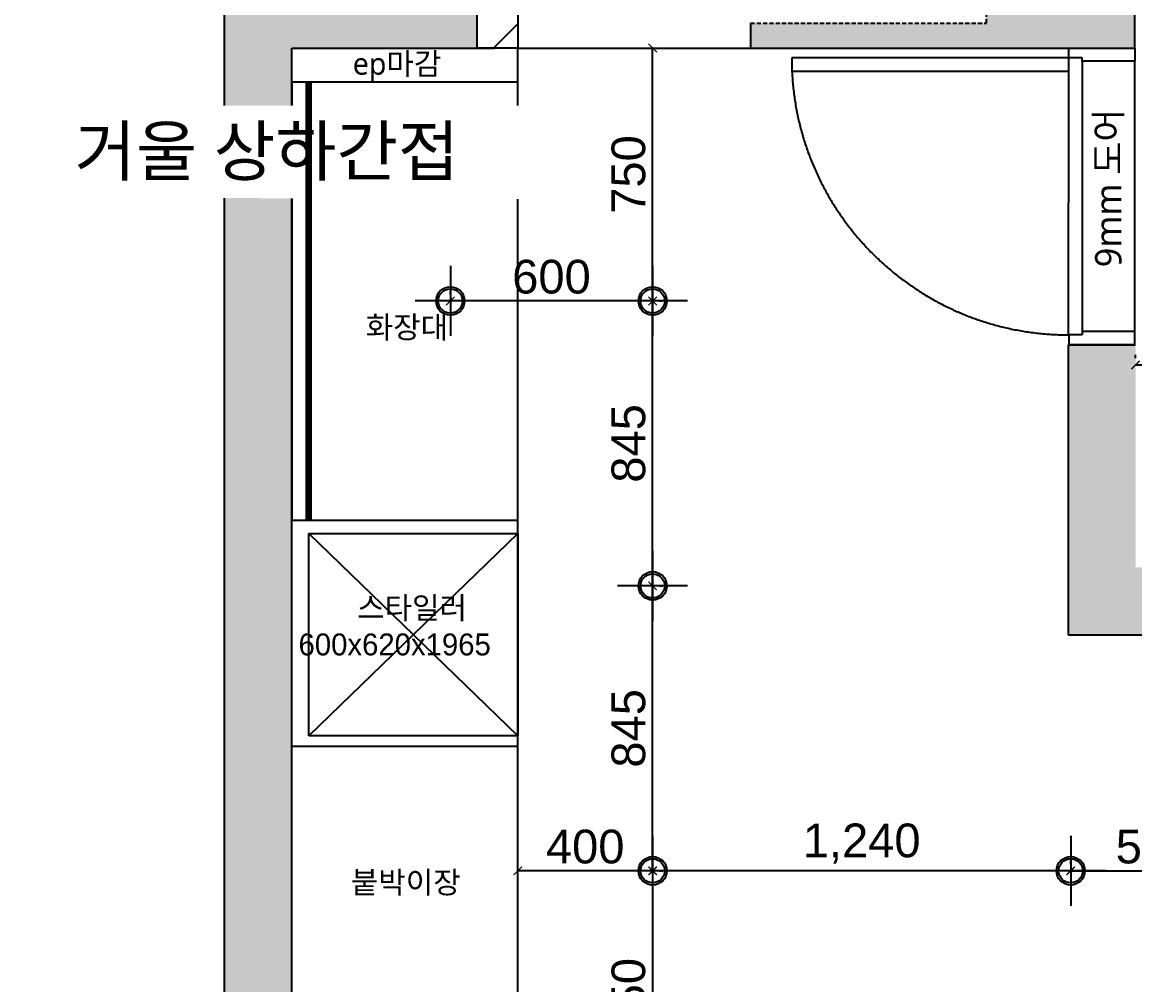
# Model space of a CAD drawing. Header units: millimetres. Extents: x 512 to 764439, y -71 to 559481.
# Drawn here: x 500652 to 503952, y 271636 to 274490 of the extents above; entities that cross this region are included whole.
import ezdxf

# ---------------------------------------------------------------- set-up
doc = ezdxf.new("R2010")
doc.units = ezdxf.units.MM
doc.header["$LTSCALE"] = 50
doc.set_wipeout_variables(frame=1)
doc.linetypes.add('DASHDOT', pattern=[1, 0.5, -0.25, 0, -0.25])
doc.linetypes.add('HIDDEN', pattern=[0.375, 0.25, -0.125])
for name, color, linetype in [('#DOOR', 4, 'Continuous'), ('#TEXT', 7, 'Continuous'), ('#가전가구', 252, 'Continuous'), ('#건축벽체_CON', 2, 'Continuous'), ('#목공', 124, 'Continuous'), ('#조명', 40, 'Continuous'), ('.', 8, 'Continuous'), ('_0', 7, 'Continuous'), ('fur', 6, 'Continuous')]:
    doc.layers.add(name, color=color, linetype=linetype)
doc.styles.add('MtXpl_', font='Gulim.ttf')
doc.styles.add('STYLE7', font='swissel.ttf')
doc.styles.add('맑은 고딕', font='malgun.ttf')
doc.styles.add('프리텐다드', font='')
doc.styles.get('프리텐다드').set_extended_font_data('Pretendard Variable')
doc.dimstyles.new('조명배치도_60', dxfattribs={"dimscale": 100, "dimtxt": 1, "dimasz": 0.25, "dimexe": 0.3, "dimexo": 0.2, "dimgap": 0.2, "dimtad": 1, "dimdec": 0, "dimlunit": 6, "dimtxsty": 'STYLE7', "dimblk": 'ARCHTICK', "dimcen": -1, "dimclrd": 256, "dimclre": 256, "dimclrt": 10, "dimadec": 0, "dimazin": 0, "dimtfac": 1, "dimtdec": 0, "dimtix": 1, "dimtmove": 2, "dimatfit": 3, "dimldrblk": 'ARCHTICK', "dimfxl": 1, "dimlwd": -1, "dimlwe": -1, "dimarcsym": 0})

# ---------------------------------------------------------------- blocks, each defined once
blk = doc.blocks.new('DFDSF')
at = {"layer": '.', "ltscale": 2, "transparency": 33554559}
h = blk.add_hatch(color=8, dxfattribs=at)
h.dxf.hatch_style = 1
h.paths.add_polyline_path([(338341.2, 81981.1), (336641.2, 81981.1), (336641.2, 81781.1), (337741.2, 81781.1), (337741.2, 80281.1), (336886.2, 80281.1), (336886.2, 80081.1), (337741.2, 80081.1), (337741.2, 75921.1), (337281.2, 75921.1), (337281.2, 75721.1), (337941.2, 75721.1), (337941.2, 76011.1), (338391.2, 76011.1), (338391.2, 76058), (338391.2, 76211.1), (337941.2, 76211.1), (337941.2, 80081.1), (338341.2, 80081.1)])
h.paths.add_polyline_path([(338141.2, 80881.1), (337941.2, 80881.1), (337941.2, 81781.1), (338141.2, 81781.1)], flags=16)
h.paths.add_polyline_path([(338141.2, 80681.1), (338141.2, 80281.1), (337941.2, 80281.1), (337941.2, 80681.1)], flags=16)
h.paths.add_polyline_path([(339996.2, 80203.6), (339796.2, 80203.6), (339796.2, 80081.1), (339796.2, 78761.1), (339996.2, 78761.1)])
h.paths.add_polyline_path([(331166.2, 70151.1), (330766.2, 70151.1), (330766.2, 69951.1), (331366.2, 69951.1), (331366.2, 74251.1), (331166.2, 74251.1), (331166.2, 74055.5)])
h.paths.add_polyline_path([(336200.7, 78532.8), (336200.7, 79213.9), (335787, 79213.9), (335787, 78532.8)], flags=9)
h.paths.add_polyline_path([(333543.1, 77829.6), (334224.1, 77829.6), (334224.1, 78243.3), (333543.1, 78243.3)], flags=9)
h.paths.add_polyline_path([(337703.7, 74502.9), (337703.7, 75183.9), (337290, 75183.9), (337290, 74502.9)], flags=9)
h.paths.add_polyline_path([(331162.1, 74502.9), (331162.1, 75183.9), (330748.4, 75183.9), (330748.4, 74502.9)], flags=9)
h.paths.add_polyline_path([(336260.6, 76774.4), (336260.6, 77267), (335846.9, 77267), (335846.9, 76774.4)], flags=9)
h.paths.add_polyline_path([(334913.9, 79384.1), (334913.9, 79876.7), (334500.2, 79876.7), (334500.2, 79384.1)], flags=9)
h.paths.add_polyline_path([(329011.8, 71740.4), (329489.3, 71740.4), (329489.3, 72021.6), (329011.8, 72021.6)], flags=9)
h.paths.add_polyline_path([(336400.9, 79956.4), (336699.3, 79956.4), (336699.3, 80077.5), (336400.9, 80077.5)], flags=9)
h.paths.add_polyline_path([(338695.3, 81081.3), (339421.1, 81081.3), (339421.1, 81298.3), (338695.3, 81298.3)], flags=9)
h.paths.add_polyline_path([(336820.7, 78057.1), (337362.8, 78057.1), (337362.8, 78178.2), (336820.7, 78178.2)], flags=25)
h.paths.add_polyline_path([(332573.5, 80085.7), (332573.5, 80472.7), (332452.4, 80472.7), (332452.4, 80085.7)], flags=9)
h.paths.add_polyline_path([(332682, 81037.5), (332682, 81616.6), (332452.3, 81616.6), (332452.3, 81037.5)], flags=9)
h.paths.add_polyline_path([(327279.7, 75623.7), (328005.6, 75623.7), (328005.6, 75840.6), (327279.7, 75840.6)], flags=9)
h.paths.add_polyline_path([(334863.3, 79512.1), (336051.7, 79512.1), (336051.7, 79766.9), (334863.3, 79766.9)], flags=9)
h.paths.add_polyline_path([(329176.8, 70568.8), (329756.3, 70568.8), (329756.3, 70804.7), (329176.8, 70804.7)], flags=9)
h.paths.add_polyline_path([(333507.8, 69233.9), (334696.1, 69233.9), (334696.1, 69488.6), (333507.8, 69488.6)], flags=9)
h.paths.add_polyline_path([(340816.6, 69233.9), (342005, 69233.9), (342005, 69488.6), (340816.6, 69488.6)], flags=9)
h.paths.add_polyline_path([(333634.5, 79165.1), (333999.1, 79165.1), (333999.1, 79348.5), (333634.5, 79348.5)], flags=9)
h.paths.add_polyline_path([(333962.6, 80090.5), (334586.1, 80090.5), (334586.1, 80239.6), (333962.6, 80239.6)], flags=9)
h.paths.add_polyline_path([(334060.9, 75436.5), (335408.1, 75436.5), (335408.1, 75619.9), (334060.9, 75619.9)], flags=9)
h.paths.add_polyline_path([(331366.5, 68772.9), (332548, 68772.9), (332548, 69008.8), (331366.5, 69008.8)], flags=9)
h.paths.add_polyline_path([(334774.3, 77718.7), (335343.7, 77718.7), (335343.7, 78003.8), (334774.3, 78003.8)], flags=9)
h.paths.add_polyline_path([(335953.7, 79875.3), (336320.9, 79875.3), (336320.9, 80024.3), (335953.7, 80024.3)], flags=9)
h.paths.add_polyline_path([(333460.9, 76854.3), (333764.7, 76854.3), (333764.7, 77007.1), (333460.9, 77007.1)], flags=9)
h.paths.add_polyline_path([(333091.1, 76542.6), (333394.9, 76542.6), (333394.9, 76695.4), (333091.1, 76695.4)], flags=9)
h.paths.add_polyline_path([(332969.8, 79053.3), (333100.7, 79053.3), (333100.7, 79206.1), (332969.8, 79206.1)], flags=9)
h.paths.add_polyline_path([(332884.4, 77770.4), (333188.2, 77770.4), (333188.2, 77923.2), (332884.4, 77923.2)], flags=9)
h.paths.add_polyline_path([(332836.6, 78524.5), (333230.8, 78524.5), (333230.8, 78677.2), (332836.6, 78677.2)], flags=9)
h.paths.add_polyline_path([(329027.4, 69208.3), (329838.7, 69208.3), (329838.7, 69493.3), (329027.4, 69493.3)], flags=9)
h.paths.add_polyline_path([(333408.3, 81268.8), (334219.6, 81268.8), (334219.6, 81553.9), (333408.3, 81553.9)], flags=9)
h.paths.add_polyline_path([(336706.9, 80756.2), (336706.9, 81151.4), (336537.7, 81151.4), (336537.7, 80756.2)], flags=9)
h.paths.add_polyline_path([(336759.6, 81121.6), (336759.6, 81407.7), (336590.4, 81407.7), (336590.4, 81121.6)], flags=9)
h.paths.add_polyline_path([(328332, 78371.2), (328332, 78766.4), (328162.7, 78766.4), (328162.7, 78371.2)], flags=9)
h.paths.add_polyline_path([(328384.8, 78736.5), (328384.8, 79022.9), (328214.7, 79022.9), (328214.7, 78736.5)], flags=9)
h.paths.add_polyline_path([(338932.4, 71242.6), (339326.7, 71242.6), (339326.7, 71395.4), (338932.4, 71395.4)], flags=9)
h.paths.add_polyline_path([(341434.5, 74226.2), (341828.8, 74226.2), (341828.8, 74379), (341434.5, 74379)], flags=9)
h.paths.add_polyline_path([(337702.2, 71296.7), (338108.8, 71296.7), (338108.8, 71577.9), (337702.2, 71577.9)], flags=9)
h.paths.add_polyline_path([(340786.3, 71296.7), (341192.9, 71296.7), (341192.9, 71577.9), (340786.3, 71577.9)], flags=9)
h.paths.add_polyline_path([(330938, 77966.2), (331344.6, 77966.2), (331344.6, 78247.4), (330938, 78247.4)], flags=9)
h.paths.add_polyline_path([(333628.2, 71737.2), (334197.6, 71737.2), (334197.6, 72022.3), (333628.2, 72022.3)], flags=9)
h.paths.add_polyline_path([(327958.2, 69261.8), (328352.4, 69261.8), (328352.4, 69414.6), (327958.2, 69414.6)], flags=9)
h.paths.add_polyline_path([(327409.8, 71898.3), (327804.1, 71898.3), (327804.1, 72051.1), (327409.8, 72051.1)], flags=9)
h.paths.add_polyline_path([(327434.8, 74896.2), (327829, 74896.2), (327829, 75049), (327434.8, 75049)], flags=9)
h.paths.add_polyline_path([(327440.5, 77324), (327756.6, 77324), (327756.6, 77476.7), (327440.5, 77476.7)], flags=9)
h.paths.add_polyline_path([(327478.9, 76542.6), (327782.7, 76542.6), (327782.7, 76695.4), (327478.9, 76695.4)], flags=9)
h.paths.add_polyline_path([(341178.3, 75772.2), (341178.3, 75148.5), (341329.6, 75148.5), (341329.6, 75772.2)], flags=9)
h.paths.add_polyline_path([(341233.7, 75866.2), (341233.7, 76261.4), (341064.4, 76261.4), (341064.4, 75866.2)], flags=9)
h.paths.add_polyline_path([(341286.5, 76231.5), (341286.5, 76517.9), (341116.4, 76517.9), (341116.4, 76231.5)], flags=9)
h.paths.add_polyline_path([(339403.9, 77086.2), (339403.9, 77481.4), (339234.7, 77481.4), (339234.7, 77086.2)], flags=9)
h.paths.add_polyline_path([(339456.2, 77438.2), (339456.2, 77723.4), (339289.6, 77723.4), (339289.6, 77438.2)], flags=9)
h.paths.add_polyline_path([(328180, 78337.2), (328180, 77751.1), (328331.3, 77751.1), (328331.3, 78337.2)], flags=9)
h.paths.add_polyline_path([(338414.5, 77089.5), (339135.2, 77089.5), (339135.2, 77242.3), (338414.5, 77242.3)], flags=9)
h.paths.add_polyline_path([(338683.5, 77496.6), (338987.3, 77496.6), (338987.3, 77649.4), (338683.5, 77649.4)], flags=9)
h.paths.add_polyline_path([(340029.3, 76679.8), (340333.1, 76679.8), (340333.1, 76832.6), (340029.3, 76832.6)], flags=9)
h.paths.add_polyline_path([(338380.9, 78083.2), (339011.1, 78083.2), (339011.1, 78236), (338380.9, 78236)], flags=9)
h.paths.add_polyline_path([(338414.5, 79236), (339135.2, 79236), (339135.2, 79388.8), (338414.5, 79388.8)], flags=9)
h.paths.add_polyline_path([(327245.7, 80105.2), (327559.2, 80105.2), (327559.2, 80280.3), (327245.7, 80280.3)], flags=9)
h.paths.add_polyline_path([(327265.7, 79299), (327538.3, 79299), (327538.3, 79477.3), (327265.7, 79477.3)], flags=9)
h.paths.add_polyline_path([(342110.3, 76479.4), (342423.8, 76479.4), (342423.8, 76654.6), (342110.3, 76654.6)], flags=9)
h = blk.add_hatch(color=8, dxfattribs=at)
h.dxf.hatch_style = 1
h.paths.add_polyline_path([(335386.2, 80281.1), (334311.2, 80281.1), (334311.2, 79371.1), (334181.2, 79371.1), (334181.2, 79171.1), (334511.2, 79171.1), (334511.2, 80081.1), (335386.2, 80081.1)])
h.paths.add_polyline_path([(333191.2, 81981.1), (331741.2, 81981.1), (331741.2, 79171.1), (332461.2, 79171.1), (332461.2, 75701.1), (333331.2, 75701.1), (333331.2, 75901.1), (332671.2, 75901.1), (332671.2, 79171.1), (333331.2, 79171.1), (333331.2, 79371.1), (331941.2, 79371.1), (331941.2, 81781.1), (333191.2, 81781.1), (333191.2, 81858.6), (333191.2, 81858.6)])
h.paths.add_polyline_path([(331581.2, 75901.1), (329778.5, 75901.1), (329778.5, 76561.1), (329578.5, 76561.1), (329578.5, 75701.1), (330086.2, 75701.1), (330086.2, 74251.1), (328896.2, 74251.1), (328896.2, 74176.6), (329769.2, 74176.6), (329769.2, 74124.6), (328896.2, 74124.6), (328896.2, 74051.1), (330286.2, 74051.1), (330286.2, 75701.1), (331581.2, 75701.1)])
h.paths.add_polyline_path([(333962.6, 80090.5), (334586.1, 80090.5), (334586.1, 80239.6), (333962.6, 80239.6)], flags=9)
h = blk.add_hatch(color=8, dxfattribs=at)
h.dxf.hatch_style = 1
h.paths.add_polyline_path([(336646.2, 74251.1), (336446.2, 74251.1), (336446.2, 68796.1), (336446.2, 68796.1), (336446.2, 68673.6), (336446.2, 68673.6), (336446.2, 68551.1), (336646.2, 68551.1), (336646.2, 68673.6), (336646.2, 68796.1)])
h.paths.add_polyline_path([(333337.8, 69143.6), (333337.8, 69636.2), (332924.1, 69636.2), (332924.1, 69143.6)], flags=9)
h.paths.add_polyline_path([(329011.8, 71740.4), (329489.3, 71740.4), (329489.3, 72021.6), (329011.8, 72021.6)], flags=9)
h.paths.add_polyline_path([(336400.9, 79956.4), (336699.3, 79956.4), (336699.3, 80077.5), (336400.9, 80077.5)], flags=9)
h.paths.add_polyline_path([(338695.3, 81081.3), (339421.1, 81081.3), (339421.1, 81298.3), (338695.3, 81298.3)], flags=9)
h.paths.add_polyline_path([(336820.7, 78057.1), (337362.8, 78057.1), (337362.8, 78178.2), (336820.7, 78178.2)], flags=9)
h.paths.add_polyline_path([(332573.5, 80085.7), (332573.5, 80472.7), (332452.4, 80472.7), (332452.4, 80085.7)], flags=9)
h.paths.add_polyline_path([(332682, 81037.5), (332682, 81616.6), (332452.3, 81616.6), (332452.3, 81037.5)], flags=9)
h.paths.add_polyline_path([(327279.7, 75623.7), (328005.6, 75623.7), (328005.6, 75840.6), (327279.7, 75840.6)], flags=9)
h.paths.add_polyline_path([(334863.3, 79512.1), (336051.7, 79512.1), (336051.7, 79766.9), (334863.3, 79766.9)], flags=9)
h.paths.add_polyline_path([(329176.8, 70568.8), (329756.3, 70568.8), (329756.3, 70804.7), (329176.8, 70804.7)], flags=9)
h.paths.add_polyline_path([(333507.8, 69233.9), (334696.1, 69233.9), (334696.1, 69488.6), (333507.8, 69488.6)], flags=9)
h.paths.add_polyline_path([(340376, 69233.9), (341564.3, 69233.9), (341564.3, 69488.6), (340376, 69488.6)], flags=9)
h.paths.add_polyline_path([(333634.5, 79165.1), (333999.1, 79165.1), (333999.1, 79348.5), (333634.5, 79348.5)], flags=9)
h.paths.add_polyline_path([(333962.6, 80090.5), (334586.1, 80090.5), (334586.1, 80239.6), (333962.6, 80239.6)], flags=9)
h.paths.add_polyline_path([(334060.9, 75436.5), (335408.1, 75436.5), (335408.1, 75619.9), (334060.9, 75619.9)], flags=9)
h.paths.add_polyline_path([(331366.5, 68772.9), (332548, 68772.9), (332548, 69008.8), (331366.5, 69008.8)], flags=9)
h.paths.add_polyline_path([(334774.3, 77718.7), (335343.7, 77718.7), (335343.7, 78003.8), (334774.3, 78003.8)], flags=9)
h.paths.add_polyline_path([(335953.7, 79875.3), (336320.9, 79875.3), (336320.9, 80024.3), (335953.7, 80024.3)], flags=9)
h.paths.add_polyline_path([(333460.9, 76854.3), (333764.7, 76854.3), (333764.7, 77007.1), (333460.9, 77007.1)], flags=9)
h.paths.add_polyline_path([(333091.1, 76542.6), (333394.9, 76542.6), (333394.9, 76695.4), (333091.1, 76695.4)], flags=9)
h.paths.add_polyline_path([(332969.8, 79053.3), (333100.7, 79053.3), (333100.7, 79206.1), (332969.8, 79206.1)], flags=9)
h.paths.add_polyline_path([(332884.4, 77770.4), (333188.2, 77770.4), (333188.2, 77923.2), (332884.4, 77923.2)], flags=9)
h.paths.add_polyline_path([(332836.6, 78524.5), (333230.8, 78524.5), (333230.8, 78677.2), (332836.6, 78677.2)], flags=9)
h.paths.add_polyline_path([(329027.4, 69208.3), (329838.7, 69208.3), (329838.7, 69493.3), (329027.4, 69493.3)], flags=9)
h.paths.add_polyline_path([(333408.3, 81268.8), (334219.6, 81268.8), (334219.6, 81553.9), (333408.3, 81553.9)], flags=9)
h.paths.add_polyline_path([(336706.9, 80756.2), (336706.9, 81151.4), (336537.7, 81151.4), (336537.7, 80756.2)], flags=9)
h.paths.add_polyline_path([(336759.6, 81121.6), (336759.6, 81407.7), (336590.4, 81407.7), (336590.4, 81121.6)], flags=9)
h.paths.add_polyline_path([(328332, 78371.2), (328332, 78766.4), (328162.7, 78766.4), (328162.7, 78371.2)], flags=9)
h.paths.add_polyline_path([(328384.8, 78736.5), (328384.8, 79022.9), (328214.7, 79022.9), (328214.7, 78736.5)], flags=9)
h.paths.add_polyline_path([(338932.4, 71242.6), (339326.7, 71242.6), (339326.7, 71395.4), (338932.4, 71395.4)], flags=9)
h.paths.add_polyline_path([(341434.5, 74226.2), (341828.8, 74226.2), (341828.8, 74379), (341434.5, 74379)], flags=9)
h.paths.add_polyline_path([(337702.2, 71296.7), (338108.8, 71296.7), (338108.8, 71577.9), (337702.2, 71577.9)], flags=9)
h.paths.add_polyline_path([(340786.3, 71296.7), (341192.9, 71296.7), (341192.9, 71577.9), (340786.3, 71577.9)], flags=9)
h.paths.add_polyline_path([(330938, 77966.2), (331344.6, 77966.2), (331344.6, 78247.4), (330938, 78247.4)], flags=9)
h.paths.add_polyline_path([(333628.2, 71737.2), (334197.6, 71737.2), (334197.6, 72022.3), (333628.2, 72022.3)], flags=9)
h.paths.add_polyline_path([(327958.2, 69261.8), (328352.4, 69261.8), (328352.4, 69414.6), (327958.2, 69414.6)], flags=9)
h.paths.add_polyline_path([(327409.8, 71898.3), (327804.1, 71898.3), (327804.1, 72051.1), (327409.8, 72051.1)], flags=9)
h.paths.add_polyline_path([(327434.8, 74896.2), (327829, 74896.2), (327829, 75049), (327434.8, 75049)], flags=9)
h.paths.add_polyline_path([(327440.5, 77324), (327756.6, 77324), (327756.6, 77476.7), (327440.5, 77476.7)], flags=9)
h.paths.add_polyline_path([(327478.9, 76542.6), (327782.7, 76542.6), (327782.7, 76695.4), (327478.9, 76695.4)], flags=9)
h.paths.add_polyline_path([(341178.3, 75772.2), (341178.3, 75148.5), (341329.6, 75148.5), (341329.6, 75772.2)], flags=9)
h.paths.add_polyline_path([(341233.7, 75866.2), (341233.7, 76261.4), (341064.4, 76261.4), (341064.4, 75866.2)], flags=9)
h.paths.add_polyline_path([(341286.5, 76231.5), (341286.5, 76517.9), (341116.4, 76517.9), (341116.4, 76231.5)], flags=9)
h.paths.add_polyline_path([(339403.9, 77086.2), (339403.9, 77481.4), (339234.7, 77481.4), (339234.7, 77086.2)], flags=9)
h.paths.add_polyline_path([(339456.2, 77438.2), (339456.2, 77723.4), (339289.6, 77723.4), (339289.6, 77438.2)], flags=9)
h.paths.add_polyline_path([(328180, 78337.2), (328180, 77751.1), (328331.3, 77751.1), (328331.3, 78337.2)], flags=9)
h.paths.add_polyline_path([(338414.5, 77089.5), (339135.2, 77089.5), (339135.2, 77242.3), (338414.5, 77242.3)], flags=9)
h.paths.add_polyline_path([(338683.5, 77496.6), (338987.3, 77496.6), (338987.3, 77649.4), (338683.5, 77649.4)], flags=9)
h.paths.add_polyline_path([(340029.3, 76679.8), (340333.1, 76679.8), (340333.1, 76832.6), (340029.3, 76832.6)], flags=9)
h.paths.add_polyline_path([(338380.9, 78083.2), (339011.1, 78083.2), (339011.1, 78236), (338380.9, 78236)], flags=9)
h.paths.add_polyline_path([(338414.5, 79236), (339135.2, 79236), (339135.2, 79388.8), (338414.5, 79388.8)], flags=9)
h.paths.add_polyline_path([(327245.7, 80105.2), (327559.2, 80105.2), (327559.2, 80280.3), (327245.7, 80280.3)], flags=9)
h.paths.add_polyline_path([(327265.7, 79299), (327538.3, 79299), (327538.3, 79477.3), (327265.7, 79477.3)], flags=9)
h.paths.add_polyline_path([(342110.3, 76479.4), (342423.8, 76479.4), (342423.8, 76654.6), (342110.3, 76654.6)], flags=9)
h = blk.add_hatch(color=8, dxfattribs=at)
h.dxf.hatch_style = 1
h.paths.add_polyline_path([(327276.2, 77641.1), (327276.2, 78746.1), (327726.2, 78746.1), (327726.2, 80386.1), (327816.2, 80386.1), (327816.2, 80586.1), (327076.2, 80586.1), (327076.2, 68551.1), (328176.2, 68551.1), (328176.2, 68751.1), (327276.2, 68751.1), (327276.2, 69951.1), (328066.2, 69951.1), (328066.2, 70151.1), (327276.2, 70151.1), (327276.2, 74051.1), (327896.2, 74051.1), (327896.2, 74251.1), (327276.2, 74251.1), (327276.2, 77441.1), (327826.2, 77441.1), (327826.2, 77641.1)])
h.paths.add_polyline_path([(327276.2, 78946.1), (327276.2, 79796.1), (327526.2, 79796.1), (327526.2, 78946.1)], flags=16)
h.paths.add_polyline_path([(327276.2, 79996.1), (327276.2, 80386.1), (327526.2, 80386.1), (327526.2, 79996.1)], flags=16)
h.paths.add_polyline_path([(327245.7, 80105.2), (327559.2, 80105.2), (327559.2, 80280.3), (327245.7, 80280.3)], flags=24)
h.paths.add_polyline_path([(327265.7, 79299), (327538.3, 79299), (327538.3, 79477.3), (327265.7, 79477.3)], flags=24)
h = blk.add_hatch(color=8, dxfattribs=at)
h.dxf.hatch_style = 1
h.paths.add_polyline_path([(329776.2, 80586.1), (328716.2, 80586.1), (328716.2, 80386.1), (329576.2, 80386.1), (329576.2, 77641.1), (328636.2, 77641.1), (328636.2, 77567.1), (329336.2, 77567.1), (329336.2, 77515.1), (328636.2, 77515.1), (328636.2, 77441.1), (329776.2, 77441.1)])
at = {"layer": '#DOOR', "color": 8, "linetype": 'HIDDEN'}
for p, q in [((329336.2, 77515.1), (329336.2, 77567.1)), ((328636.2, 77515.1), (329336.2, 77515.1))]:
    blk.add_line(p, q, dxfattribs=at)
at = {"layer": '#DOOR', "color": 8}
for p, q in [((329580.7, 77411.7), (328759.4, 77411.7)), ((328759.4, 77411.7), (328759.4, 77372.6)), ((329580.7, 77411.7), (329580.7, 77441.1)), ((329580.7, 77441.1), (329776.2, 77441.1)), ((329619.8, 77411.7), (329580.7, 77411.7)), ((329580.7, 77372.6), (329580.7, 77411.7)), ((329619.8, 77402), (329619.8, 77411.7)), ((329776.2, 77441.1), (329776.2, 77402)), ((329776.2, 77402), (329619.8, 77402)), ((329619.8, 77402), (329619.8, 76600.2)), ((329776.2, 76600.2), (329776.2, 77402)), ((328759.4, 77372.6), (329580.7, 77372.6)), ((329579.8, 76590.4), (329580.7, 77372.6)), ((329619.8, 76590.4), (329580.7, 76590.4)), ((329580.7, 76590.4), (329580.7, 76561.1)), ((329776.2, 76600.2), (329619.8, 76600.2)), ((329619.8, 76600.2), (329619.8, 76590.4)), ((329776.2, 76561.1), (329776.2, 76600.2)), ((329580.7, 76561.1), (329776.2, 76561.1))]:
    blk.add_line(p, q, dxfattribs=at)
at = {"layer": '#DOOR', "color": 8, "linetype": 'DASHDOT', "ltscale": 70}
blk.add_arc((329579.8, 77411.7), 821.3, 182.7294, 270.065, dxfattribs=at)
at = {"layer": '#가전가구', "color": 8, "ltscale": 2}
for p, q in [((327326.2, 76001.1), (327946.2, 76001.1)), ((327326.2, 75401.1), (327326.2, 76001.1)), ((327946.2, 76001.1), (327326.2, 75401.1)), ((327326.2, 76001.1), (327946.2, 75401.1)), ((327946.2, 76001.1), (327946.2, 75401.1)), ((327946.2, 75401.1), (327326.2, 75401.1))]:
    blk.add_line(p, q, dxfattribs=at)
at = {"layer": '#건축벽체_CON', "color": 8, "ltscale": 2}
for p, q in [((327076.2, 68551.1), (327076.2, 80586.1)), ((329776.2, 77441.1), (329776.2, 80586.1)), ((327826.2, 77441.1), (327826.2, 77641.1)), ((328636.2, 77515.1), (328636.2, 77441.1)), ((327276.2, 74251.1), (327276.2, 77441.1)), ((327276.2, 77441.1), (327826.2, 77441.1)), ((328636.2, 77441.1), (329776.2, 77441.1)), ((329778.5, 76561.1), (329578.5, 76561.1)), ((329578.5, 76561.1), (329578.5, 75701.1)), ((329578.5, 75701.1), (330086.2, 75701.1))]:
    blk.add_line(p, q, dxfattribs=at)
at = {"layer": '#목공', "color": 8, "ltscale": 2}
for p, q in [((327946.2, 77641.1), (327946.2, 77441.1)), ((327946.2, 77441.1), (327826.2, 77441.1))]:
    blk.add_line(p, q, dxfattribs=at)
at = {"layer": '.', "color": 8, "linetype": 'Continuous', "ltscale": 2, "transparency": 33554559}
blk.add_line((327946.2, 77512.8), (327874.5, 77441.1), dxfattribs=at)
at = {"layer": 'fur', "color": 8, "ltscale": 2}
for p, q in [((327826.2, 77441.1), (327876.2, 77441.1)), ((327946.2, 74251.1), (327946.2, 77441.1)), ((327276.2, 77341.1), (327946.2, 77341.1)), ((327276.2, 76041.1), (327946.2, 76041.1)), ((327276.2, 75371.1), (327946.2, 75371.1))]:
    blk.add_line(p, q, dxfattribs=at)
at = {"layer": '#TEXT', "color": 8, "style": '맑은 고딕'}
for s, p in [('ep마감', (327456.8, 77362.1)), ('화장대', (327495.1, 76580.7)), ('붙박이장', (327451, 74934.3))]:
    blk.add_text(s, height=65, dxfattribs=at).set_placement(p)
blk.add_text('9mm 도어', height=78, rotation=90, dxfattribs=at).set_placement((329736.6, 76791))
at = {"layer": '#가전가구', "color": 8}
for s, style, p in [('스타일러', 'MtXpl_', (327469.5, 75748.3)), ('600x620x1965', '프리텐다드', (327296, 75639.9))]:
    blk.add_text(s, height=65, rotation=360, dxfattribs=dict(at, style=style)).set_placement(p)
blk = doc.blocks.new('SF F')
at = {"layer": '#조명', "color": 14, "linetype": 'Continuous'}
for p, q in [((341047.9, 83940.9), (341047.9, 83733.1)), ((341151.8, 83837), (340944, 83837))]:
    blk.add_line(p, q, dxfattribs=at)
at = {"layer": '#조명', "color": 241}
for radius in [42.2, 35.8]:
    blk.add_circle((341047.9, 83837), radius, dxfattribs=at)
blk = doc.blocks.new('_ArchTick')
at = {"color": 0, "linetype": 'ByBlock', "const_width": 0.15}
blk.add_lwpolyline([(-0.5, -0.5), (0.5, 0.5)], dxfattribs=at)
blk = doc.blocks.new('*D665')
at = {"linetype": 'Continuous', "ltscale": 2, "transparency": 16777216}
for p, q in [((503954.1, 273493.4), (503954.1, 273503.4)), ((504751.9, 273493.4), (504751.9, 273503.4)), ((504751.9, 273473.4), (503954.1, 273473.4))]:
    blk.add_line(p, q, dxfattribs=at)
at = {"layer": 'Defpoints', "color": 0, "linetype": 'Continuous', "ltscale": 2, "transparency": 16777216}
for p in [(503954.1, 273473.4), (503954.1, 273473.4), (504751.9, 273473.4)]:
    blk.add_point(p, dxfattribs=at)
at = {"linetype": 'Continuous', "ltscale": 2, "transparency": 16777216, "xscale": 25, "yscale": 25, "zscale": 25, "rotation": 180}
blk.add_blockref('_ArchTick', (503954.1, 273473.4), dxfattribs=at)
at = {"linetype": 'Continuous', "ltscale": 2, "transparency": 16777216, "xscale": 25, "yscale": 25, "zscale": 25}
blk.add_blockref('_ArchTick', (504751.9, 273473.4), dxfattribs=at)
at = {"color": 10, "linetype": 'Continuous', "ltscale": 2, "transparency": 16777216, "insert": (504353, 273544.7), "char_height": 100, "attachment_point": 5, "style": 'STYLE7'}
blk.add_mtext('800', dxfattribs=at)
blk = doc.blocks.new('*D669')
at = {"linetype": 'Continuous', "ltscale": 2, "transparency": 16777216}
for p, q in [((502121.9, 271993.4), (502121.9, 272003.4)), ((502521.9, 271993.4), (502521.9, 272003.4)), ((502521.9, 271973.4), (502121.9, 271973.4))]:
    blk.add_line(p, q, dxfattribs=at)
at = {"layer": 'Defpoints', "color": 0, "linetype": 'Continuous', "ltscale": 2, "transparency": 16777216}
for p in [(502121.9, 271973.4), (502121.9, 271973.4), (502521.9, 271973.4)]:
    blk.add_point(p, dxfattribs=at)
at = {"linetype": 'Continuous', "ltscale": 2, "transparency": 16777216, "xscale": 25, "yscale": 25, "zscale": 25, "rotation": 180}
blk.add_blockref('_ArchTick', (502121.9, 271973.4), dxfattribs=at)
at = {"linetype": 'Continuous', "ltscale": 2, "transparency": 16777216, "xscale": 25, "yscale": 25, "zscale": 25}
blk.add_blockref('_ArchTick', (502521.9, 271973.4), dxfattribs=at)
at = {"color": 10, "linetype": 'Continuous', "ltscale": 2, "transparency": 16777216, "insert": (502321.9, 272044.7), "char_height": 100, "attachment_point": 5, "style": 'STYLE7'}
blk.add_mtext('400', dxfattribs=at)
blk = doc.blocks.new('*D670')
at = {"linetype": 'Continuous', "ltscale": 2, "transparency": 16777216}
for p, q in [((501921.9, 273683.4), (501921.9, 273693.4)), ((502521.9, 273683.4), (502521.9, 273693.4)), ((502521.9, 273663.4), (501921.9, 273663.4))]:
    blk.add_line(p, q, dxfattribs=at)
at = {"layer": 'Defpoints', "color": 0, "linetype": 'Continuous', "ltscale": 2, "transparency": 16777216}
for p in [(501921.9, 273663.4), (501921.9, 273663.4), (502521.9, 273663.4)]:
    blk.add_point(p, dxfattribs=at)
at = {"linetype": 'Continuous', "ltscale": 2, "transparency": 16777216, "xscale": 25, "yscale": 25, "zscale": 25, "rotation": 180}
blk.add_blockref('_ArchTick', (501921.9, 273663.4), dxfattribs=at)
at = {"linetype": 'Continuous', "ltscale": 2, "transparency": 16777216, "xscale": 25, "yscale": 25, "zscale": 25}
blk.add_blockref('_ArchTick', (502521.9, 273663.4), dxfattribs=at)
at = {"color": 10, "linetype": 'Continuous', "ltscale": 2, "transparency": 16777216, "insert": (502221.9, 273734.7), "char_height": 100, "attachment_point": 5, "style": 'STYLE7'}
blk.add_mtext('600', dxfattribs=at)
blk = doc.blocks.new('*D671')
at = {"linetype": 'Continuous', "ltscale": 2, "transparency": 16777216}
for p, q in [((502521.9, 273663.4), (502521.9, 274413.4)), ((502541.9, 274413.4), (502551.9, 274413.4)), ((502541.9, 273663.4), (502551.9, 273663.4))]:
    blk.add_line(p, q, dxfattribs=at)
at = {"layer": 'Defpoints', "color": 0, "linetype": 'Continuous', "ltscale": 2, "transparency": 16777216}
for p in [(502521.9, 274413.4), (502521.9, 274413.4), (502521.9, 273663.4)]:
    blk.add_point(p, dxfattribs=at)
at = {"linetype": 'Continuous', "ltscale": 2, "transparency": 16777216, "xscale": 25, "yscale": 25, "zscale": 25}
for p, rotation in [((502521.9, 274413.4), 90), ((502521.9, 273663.4), 270)]:
    blk.add_blockref('_ArchTick', p, dxfattribs=dict(at, rotation=rotation))
at = {"color": 10, "linetype": 'Continuous', "ltscale": 2, "transparency": 16777216, "insert": (502450.6, 274038.4), "char_height": 100, "attachment_point": 5, "rotation": 90, "style": 'STYLE7'}
blk.add_mtext('750', dxfattribs=at)
blk = doc.blocks.new('*D672')
at = {"linetype": 'Continuous', "ltscale": 2, "transparency": 16777216}
for p, q in [((502521.9, 271973.4), (502521.9, 271223.4)), ((502541.9, 271973.4), (502551.9, 271973.4)), ((502541.9, 271223.4), (502551.9, 271223.4))]:
    blk.add_line(p, q, dxfattribs=at)
at = {"layer": 'Defpoints', "color": 0, "linetype": 'Continuous', "ltscale": 2, "transparency": 16777216}
for p in [(502521.9, 271973.4), (502521.9, 271223.4), (502521.9, 271223.4)]:
    blk.add_point(p, dxfattribs=at)
at = {"linetype": 'Continuous', "ltscale": 2, "transparency": 16777216, "xscale": 25, "yscale": 25, "zscale": 25}
for p, rotation in [((502521.9, 271973.4), 90), ((502521.9, 271223.4), 270)]:
    blk.add_blockref('_ArchTick', p, dxfattribs=dict(at, rotation=rotation))
at = {"color": 10, "linetype": 'Continuous', "ltscale": 2, "transparency": 16777216, "insert": (502450.6, 271598.4), "char_height": 100, "attachment_point": 5, "rotation": 90, "style": 'STYLE7'}
blk.add_mtext('750', dxfattribs=at)
blk = doc.blocks.new('*D673')
at = {"linetype": 'Continuous', "ltscale": 2, "transparency": 16777216}
for p, q in [((502521.9, 271973.4), (502521.9, 272818.4)), ((502541.9, 272818.4), (502551.9, 272818.4)), ((502541.9, 271973.4), (502551.9, 271973.4))]:
    blk.add_line(p, q, dxfattribs=at)
at = {"layer": 'Defpoints', "color": 0, "linetype": 'Continuous', "ltscale": 2, "transparency": 16777216}
for p in [(502521.9, 272818.4), (502521.9, 272818.4), (502521.9, 271973.4)]:
    blk.add_point(p, dxfattribs=at)
at = {"linetype": 'Continuous', "ltscale": 2, "transparency": 16777216, "xscale": 25, "yscale": 25, "zscale": 25}
for p, rotation in [((502521.9, 272818.4), 90), ((502521.9, 271973.4), 270)]:
    blk.add_blockref('_ArchTick', p, dxfattribs=dict(at, rotation=rotation))
at = {"color": 10, "linetype": 'Continuous', "ltscale": 2, "transparency": 16777216, "insert": (502450.6, 272395.9), "char_height": 100, "attachment_point": 5, "rotation": 90, "style": 'STYLE7'}
blk.add_mtext('845', dxfattribs=at)
blk = doc.blocks.new('*D245')
at = {"linetype": 'Continuous', "ltscale": 2, "transparency": 16777216}
for p, q in [((502521.9, 272818.4), (502521.9, 273663.4)), ((502541.9, 273663.4), (502551.9, 273663.4)), ((502541.9, 272818.4), (502551.9, 272818.4))]:
    blk.add_line(p, q, dxfattribs=at)
at = {"layer": 'Defpoints', "color": 0, "linetype": 'Continuous', "ltscale": 2, "transparency": 16777216}
for p in [(502521.9, 273663.4), (502521.9, 273663.4), (502521.9, 272818.4)]:
    blk.add_point(p, dxfattribs=at)
at = {"linetype": 'Continuous', "ltscale": 2, "transparency": 16777216, "xscale": 25, "yscale": 25, "zscale": 25}
for p, rotation in [((502521.9, 273663.4), 90), ((502521.9, 272818.4), 270)]:
    blk.add_blockref('_ArchTick', p, dxfattribs=dict(at, rotation=rotation))
at = {"color": 10, "linetype": 'Continuous', "ltscale": 2, "transparency": 16777216, "insert": (502450.6, 273240.9), "char_height": 100, "attachment_point": 5, "rotation": 90, "style": 'STYLE7'}
blk.add_mtext('845', dxfattribs=at)
blk = doc.blocks.new('*D683')
at = {"linetype": 'Continuous', "ltscale": 2, "transparency": 16777216}
for p, q in [((503761.9, 271993.4), (503761.9, 272003.4)), ((504261.9, 271993.4), (504261.9, 272003.4)), ((503761.9, 271973.4), (504261.9, 271973.4))]:
    blk.add_line(p, q, dxfattribs=at)
at = {"layer": 'Defpoints', "color": 0, "linetype": 'Continuous', "ltscale": 2, "transparency": 16777216}
for p in [(503761.9, 271973.4), (504261.9, 271973.4), (504261.9, 271973.4)]:
    blk.add_point(p, dxfattribs=at)
at = {"linetype": 'Continuous', "ltscale": 2, "transparency": 16777216, "xscale": 25, "yscale": 25, "zscale": 25, "rotation": 180}
blk.add_blockref('_ArchTick', (503761.9, 271973.4), dxfattribs=at)
at = {"linetype": 'Continuous', "ltscale": 2, "transparency": 16777216, "xscale": 25, "yscale": 25, "zscale": 25}
blk.add_blockref('_ArchTick', (504261.9, 271973.4), dxfattribs=at)
at = {"color": 10, "linetype": 'Continuous', "ltscale": 2, "transparency": 16777216, "insert": (504011.9, 272044.7), "char_height": 100, "attachment_point": 5, "style": 'STYLE7'}
blk.add_mtext('500', dxfattribs=at)
blk = doc.blocks.new('*D246')
at = {"linetype": 'Continuous', "ltscale": 2, "transparency": 16777216}
for p, q in [((502521.9, 271993.4), (502521.9, 272003.4)), ((503761.9, 271973.4), (502521.9, 271973.4)), ((503761.9, 271953.4), (503761.9, 271943.4))]:
    blk.add_line(p, q, dxfattribs=at)
at = {"layer": 'Defpoints', "color": 0, "linetype": 'Continuous', "ltscale": 2, "transparency": 16777216}
for p in [(502521.9, 271973.4), (502521.9, 271973.4), (503761.9, 271973.4)]:
    blk.add_point(p, dxfattribs=at)
at = {"linetype": 'Continuous', "ltscale": 2, "transparency": 16777216, "xscale": 25, "yscale": 25, "zscale": 25, "rotation": 180}
blk.add_blockref('_ArchTick', (502521.9, 271973.4), dxfattribs=at)
at = {"linetype": 'Continuous', "ltscale": 2, "transparency": 16777216, "xscale": 25, "yscale": 25, "zscale": 25}
blk.add_blockref('_ArchTick', (503761.9, 271973.4), dxfattribs=at)
at = {"color": 10, "linetype": 'Continuous', "ltscale": 2, "transparency": 16777216, "insert": (503141.9, 272054.3), "char_height": 100, "attachment_point": 5, "style": 'STYLE7'}
blk.add_mtext('1,240', dxfattribs=at)

msp = doc.modelspace()

# ---------------------------------------------------------------- linework, layer by layer
at = {"color": 252, "linetype": 'Continuous', "ltscale": 2, "true_color": 0x939598}
msp.add_line((502121.88771076, 274413.41103659), (502811.88771076, 274413.41103659), dxfattribs=at)
at = {"linetype": 'Continuous', "ltscale": 2}
for p, q in [((501451.88771076, 274313.41103659), (501451.88771076, 273013.41103659)), ((502521.88771076, 271973.41103659), (502521.88771076, 273663.41103659))]:
    msp.add_line(p, q, dxfattribs=at)

# ---------------------------------------------------------------- block references
at = {"layer": '_0'}
for name, p in [('DFDSF', (174175.64337205, 196972.33226715)), ('SF F', (160873.99263003, 189826.3956918)), ('SF F', (161473.99263003, 189826.3956918)), ('SF F', (161473.99263003, 188981.3956918)), ('SF F', (161473.99263003, 188136.3956918)), ('SF F', (162713.99263003, 188136.3956918))]:
    msp.add_blockref(name, p, dxfattribs=at)

# ---------------------------------------------------------------- dimensions: what is measured, and where the dimension line sits
at = {"linetype": 'Continuous', "ltscale": 2}
for base, p1, p2, picture, middle in [((502521.88771076, 274413.41103659), (502521.88771076, 273663.41103659), (502521.88771076, 274413.41103659), '*D671', (502450.56925234, 274038.41103659)), ((502521.88771076, 273663.41103659), (502521.88771076, 272818.41103659), (502521.88771076, 273663.41103659), '*D245', (502450.56925234, 273240.91103659)), ((502521.88771076, 272818.41103659), (502521.88771076, 271973.41103659), (502521.88771076, 272818.41103659), '*D673', (502450.56925234, 272395.91103659)), ((502521.88771076, 271223.41103659), (502521.88771076, 271973.41103659), (502521.88771076, 271223.41103659), '*D672', (502450.56925234, 271598.41103659))]:
    dim = msp.add_linear_dim(base=base, p1=p1, p2=p2, angle=90, dimstyle='조명배치도_60', dxfattribs=at)
    dim.commit()
    dim.dimension.update_dxf_attribs({"geometry": picture, "text_midpoint": middle})
for base, p1, p2, picture, middle in [((501921.88771076, 273663.41103659), (502521.88771076, 273663.41103659), (501921.88771076, 273663.41103659), '*D670', (502221.88771076, 273734.72949501)), ((502121.88771076, 271973.41103659), (502521.88771076, 271973.41103659), (502121.88771076, 271973.41103659), '*D669', (502321.88771076, 272044.72949501)), ((502521.88771076, 271973.41103659), (503761.88771076, 271973.41103659), (502521.88771076, 271973.41103659), '*D246', (503141.88771076, 272054.26296356)), ((504261.88771076, 271973.41103659), (503761.88771076, 271973.41103659), (504261.88771076, 271973.41103659), '*D683', (504011.88771076, 272044.72949501))]:
    dim = msp.add_linear_dim(base=base, p1=p1, p2=p2, dimstyle='조명배치도_60', dxfattribs=at)
    dim.commit()
    dim.dimension.update_dxf_attribs({"geometry": picture, "text_midpoint": middle})
dim = msp.add_linear_dim(base=(503954.10993298, 273473.41103659), p1=(504751.88771076, 273473.41103659), p2=(503954.10993298, 273473.41103659), text='800', dimstyle='조명배치도_60', dxfattribs=at)
dim.commit()
dim.dimension.update_dxf_attribs({"geometry": '*D665', "text_midpoint": (504352.99882187, 273544.72949501)})

# ---------------------------------------------------------------- next in the draw order: wipeouts: each hides what was drawn before it
msp.add_wipeout([(502176.50332257, 274242.90906838), (500652.16884074, 274242.90906838), (500652.16884074, 273970.71936212), (502175.52137519, 273965.33043147)]).dxf.layer = '#TEXT'

# ---------------------------------------------------------------- next in the draw order: linework, layer by layer
at = {"layer": '#조명', "color": 32, "linetype": 'HIDDEN', "ltscale": 2, "true_color": 0xcd6928, "const_width": 20}
msp.add_lwpolyline([(501501.88771076, 274313.41103659), (501501.88771076, 273013.41103659)], dxfattribs=at)

# ---------------------------------------------------------------- next in the draw order: texts
at = {"layer": '#TEXT', "color": 240, "true_color": 0xed1f24, "style": '맑은 고딕'}
msp.add_text('거울 상하간접', height=145, dxfattribs=at).set_placement((500807.35982595, 274035.23361994))

doc.saveas('drawing.dxf')
